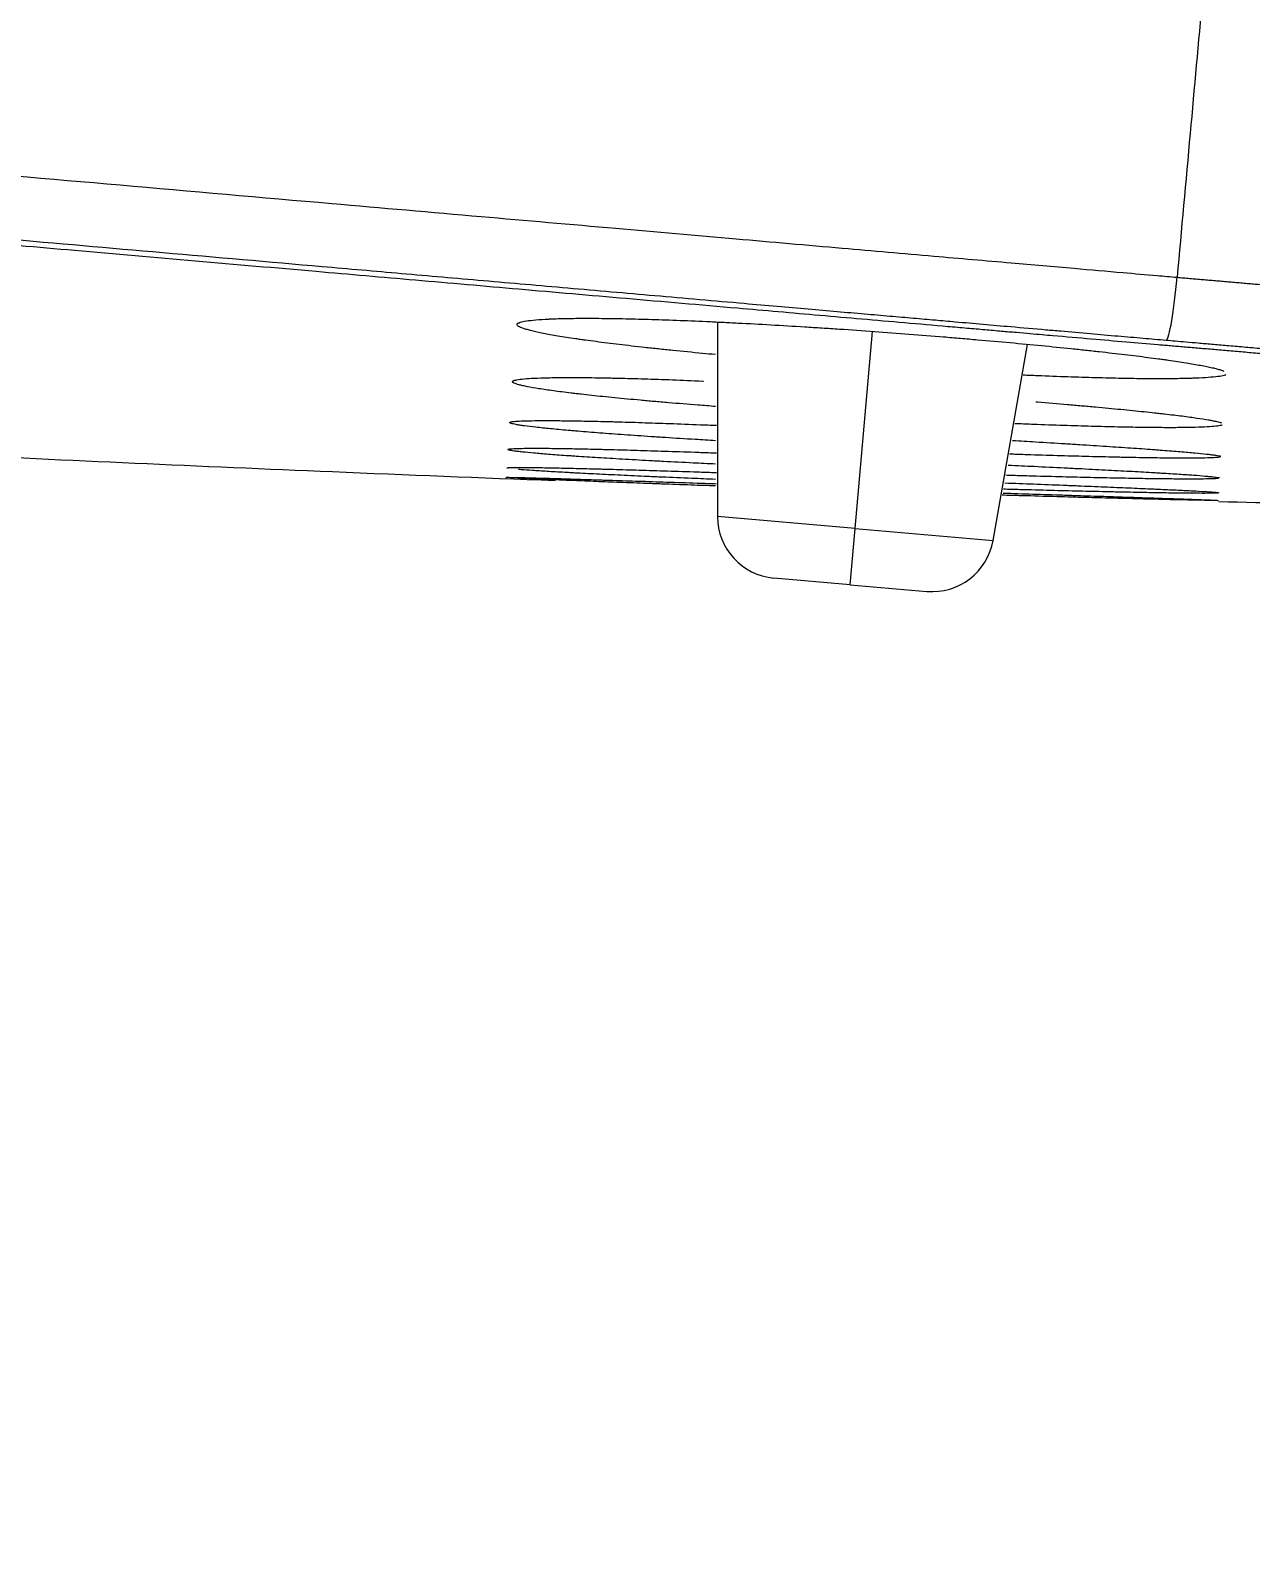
# Model space of a CAD drawing. Header units: millimetres. Extents: x 2433 to 4809, y -10272 to -6912.
# Drawn here: x 4016.07 to 4035.79, y -8031.21 to -8006.41 of the extents above; entities that cross this region are included whole.
import ezdxf

# ---------------------------------------------------------------- set-up
doc = ezdxf.new("R2010")
doc.units = ezdxf.units.MM
doc.layers.add('DIM', color=3, linetype='Continuous', lineweight=13)
doc.styles.add('ARIAL', font='arial.ttf')
doc.dimstyles.get("Standard").update_dxf_attribs({"dimtxt": 15, "dimasz": 15, "dimexe": 0.18, "dimexo": 0.0625, "dimgap": 4, "dimtad": 0, "dimtih": 1, "dimtoh": 1, "dimdec": 1, "dimdsep": 46, "dimtxsty": 'ARIAL', "dimcen": 0, "dimclrd": 3, "dimclre": 3, "dimclrt": 3, "dimadec": 0, "dimazin": 0, "dimtfac": 1, "dimtdec": 1, "dimtofl": 0, "dimtmove": 0, "dimatfit": 3, "dimfxl": 1, "dimtolj": 1, "dimtzin": 0, "dimarcsym": 0})

# ---------------------------------------------------------------- blocks, each defined once
blk = doc.blocks.new('*D39')
at = {"layer": 'Defpoints', "color": 0, "transparency": 16777216}
for p in [(3885.379, -7997.38), (4074.62, -8013.971), (4069.539, -8071.926)]:
    blk.add_point(p, dxfattribs=at)
at = {"layer": 'DIM', "color": 3, "lineweight": -2, "transparency": 16777216}
for p, q in [((3885.374, -7997.443), (3880.283, -8055.515)), ((4074.615, -8014.033), (4069.524, -8072.105)), ((3898.23, -8056.908), (3950.912, -8061.526)), ((4051.608, -8070.354), (3998.926, -8065.736))]:
    blk.add_line(p, q, dxfattribs=at)
at = {"layer": 'DIM', "color": 3, "transparency": 16777216}
for points in [[(3898.492, -8053.919), (3897.968, -8059.896), (3880.299, -8055.336)], [(4051.87, -8067.366), (4051.346, -8073.343), (4069.539, -8071.926)]]:
    blk.add_solid(points, dxfattribs=at)
at = {"layer": 'DIM', "color": 3, "transparency": 16777216, "insert": (3974.919, -8063.631), "char_height": 18, "attachment_point": 5, "style": 'ARIAL'}
blk.add_mtext('\\A1;190', dxfattribs=at)

msp = doc.modelspace()

# ---------------------------------------------------------------- linework, layer by layer
at = {"linetype": 'Continuous', "lineweight": 18, "extrusion": (-1, -2.22045e-16, 0)}
for p, q in [((4027.177, -8011.121), (4027.177, -8014.262)), ((4031.633, -8014.651), (4032.191, -8011.483)), ((4029.325, -8015.366), (4028.09, -8015.258)), ((4029.325, -8015.366), (4030.561, -8015.474))]:
    msp.add_line(p, q, dxfattribs=at)
at = {"linetype": 'Continuous', "lineweight": 13, "extrusion": (-1, -2.22045e-16, 0)}
for p, q in [((4029.405, -8014.457), (4029.684, -8011.271)), ((4029.405, -8014.457), (4027.177, -8014.262)), ((4029.325, -8015.366), (4029.405, -8014.457)), ((4029.405, -8014.457), (4031.633, -8014.651))]:
    msp.add_line(p, q, dxfattribs=at)
at = {"linetype": 'Continuous', "lineweight": 18}
for centre, start, end in [((4028.177, -8014.262), 180, 265), ((4030.648, -8014.478), 265, 350)]:
    msp.add_arc(centre, 1, start, end, dxfattribs=at)
at = {"linetype": 'Continuous', "lineweight": 13}
msp.add_ellipse((4034.51, -8010.423), major_axis=(-0.086, -0.996), ratio=0.095684, start_param=0.063349, end_param=1.605585, dxfattribs=at)
for points, knots in [([(4035.28, -8002.976), (4035.193, -8003.94), (4035.106, -8004.903), (4034.952, -8006.602), (4034.886, -8007.337), (4034.749, -8008.847), (4034.679, -8009.622), (4034.609, -8010.397)], [0, 0, 0, 0, 0.389512, 0.389512, 0.686747, 0.686747, 1, 1, 1, 1]), ([(3979.831, -8005.614), (3979.95, -8005.625), (3980.191, -8005.646), (3980.554, -8005.678), (3980.923, -8005.71), (3981.298, -8005.743), (3981.678, -8005.776), (3982.064, -8005.81), (3982.456, -8005.844), (3982.854, -8005.879), (3983.256, -8005.914), (3983.665, -8005.95), (3984.079, -8005.986), (3984.499, -8006.022), (3984.925, -8006.06), (3985.356, -8006.097), (3985.793, -8006.135), (3986.235, -8006.174), (3986.683, -8006.213), (3987.137, -8006.253), (3987.596, -8006.293), (3988.061, -8006.334), (3988.532, -8006.375), (3989.008, -8006.416), (3989.49, -8006.458), (3989.977, -8006.501), (3990.47, -8006.544), (3990.969, -8006.588), (3991.473, -8006.632), (3991.983, -8006.676), (3992.499, -8006.721), (3993.02, -8006.767), (3994.512, -8006.897), (3996.973, -8007.112), (4000.4, -8007.411), (4003.826, -8007.71), (4007.251, -8008.009), (4010.675, -8008.308), (4014.099, -8008.606), (4017.521, -8008.905), (4020.606, -8009.175), (4023.277, -8009.408), (4025.456, -8009.598), (4027.403, -8009.769), (4029.118, -8009.918), (4030.6, -8010.048), (4031.85, -8010.157), (4032.868, -8010.245), (4033.654, -8010.314), (4034.209, -8010.362), (4034.501, -8010.388), (4034.609, -8010.397)], [0, 0, 0, 0, 0.006523, 0.01315, 0.019879, 0.02671, 0.033645, 0.040682, 0.047822, 0.055065, 0.06241, 0.069859, 0.07741, 0.085063, 0.09282, 0.100679, 0.108641, 0.116706, 0.124874, 0.133144, 0.141518, 0.149993, 0.158572, 0.167254, 0.176038, 0.184925, 0.193915, 0.203007, 0.212202, 0.221501, 0.230901, 0.240405, 0.250011, 0.312506, 0.375001, 0.437497, 0.499992, 0.562492, 0.624993, 0.687494, 0.749995, 0.794089, 0.833939, 0.869547, 0.900912, 0.928034, 0.950913, 0.96955, 0.983943, 0.994093, 1, 1, 1, 1]), ([(4034.431, -8011.418), (4034.307, -8011.408), (4034.048, -8011.385), (4033.64, -8011.35), (4033.196, -8011.311), (4032.808, -8011.277), (4032.378, -8011.24), (4031.81, -8011.19), (4031.214, -8011.138), (4030.69, -8011.092), (4030.338, -8011.061), (4029.956, -8011.028), (4029.545, -8010.992), (4029.104, -8010.954), (4028.633, -8010.912), (4028.132, -8010.869), (4027.306, -8010.796), (4026.177, -8010.698), (4024.771, -8010.575), (4023.406, -8010.456), (4022.082, -8010.34), (4019.496, -8010.114), (4015.831, -8009.794), (4011.275, -8009.397), (4007.217, -8009.042), (4003.618, -8008.728), (4000.684, -8008.472), (3998.372, -8008.27), (3996.577, -8008.113), (3994.95, -8007.971), (3993.311, -8007.828), (3991.684, -8007.686), (3990.217, -8007.557), (3989.061, -8007.457), (3988.164, -8007.378), (3987.349, -8007.307), (3986.529, -8007.235), (3985.714, -8007.164), (3984.931, -8007.096), (3984.261, -8007.037), (3983.691, -8006.988), (3983.254, -8006.949), (3982.933, -8006.921), (3982.709, -8006.902), (3982.496, -8006.883), (3982.294, -8006.866), (3982.104, -8006.849), (3981.926, -8006.833), (3981.758, -8006.819), (3981.602, -8006.805), (3981.437, -8006.791), (3981.264, -8006.776), (3981.083, -8006.76), (3980.914, -8006.745), (3980.758, -8006.731), (3980.613, -8006.719), (3980.497, -8006.709), (3980.406, -8006.701), (3980.339, -8006.695), (3980.273, -8006.689), (3980.21, -8006.683), (3980.149, -8006.678), (3980.089, -8006.673), (3980.031, -8006.668), (3979.973, -8006.663), (3979.916, -8006.658), (3979.858, -8006.653), (3979.8, -8006.648), (3979.761, -8006.644), (3979.742, -8006.643)], [0, 0, 0, 0, 0.006794, 0.014268, 0.022422, 0.031253, 0.035619, 0.046038, 0.062505, 0.06841, 0.07486, 0.081856, 0.089397, 0.097483, 0.106114, 0.115288, 0.125006, 0.151534, 0.177298, 0.202298, 0.226534, 0.250005, 0.344343, 0.427677, 0.500008, 0.566907, 0.624995, 0.66083, 0.693609, 0.723327, 0.749989, 0.783397, 0.812488, 0.830346, 0.846717, 0.861597, 0.87499, 0.891652, 0.906241, 0.917903, 0.92832, 0.937493, 0.941797, 0.945897, 0.949788, 0.95347, 0.95694, 0.9602, 0.963253, 0.9661, 0.968746, 0.972286, 0.975596, 0.978674, 0.981527, 0.984165, 0.986605, 0.987887, 0.989119, 0.990308, 0.991457, 0.992574, 0.993662, 0.994729, 0.995782, 0.996827, 0.997873, 0.998928, 1, 1, 1, 1]), ([(4069.503, -8014.499), (4069.5, -8014.499), (4069.493, -8014.498), (4069.483, -8014.497), (4069.473, -8014.496), (4069.462, -8014.495), (4069.451, -8014.494), (4069.44, -8014.493), (4069.428, -8014.492), (4069.416, -8014.49), (4069.404, -8014.489), (4069.391, -8014.488), (4069.378, -8014.487), (4069.365, -8014.485), (4069.351, -8014.484), (4069.337, -8014.483), (4069.316, -8014.481), (4069.277, -8014.477), (4069.208, -8014.47), (4069.08, -8014.458), (4068.898, -8014.441), (4068.547, -8014.409), (4067.997, -8014.359), (4067.126, -8014.28), (4066.153, -8014.193), (4065.105, -8014.1), (4063.991, -8014.001), (4062.502, -8013.87), (4060.646, -8013.706), (4058.633, -8013.529), (4056.779, -8013.366), (4055.06, -8013.216), (4053.366, -8013.067), (4051.753, -8012.926), (4050.278, -8012.797), (4048.834, -8012.671), (4047.445, -8012.549), (4046.106, -8012.433), (4044.813, -8012.32), (4043.544, -8012.209), (4042.3, -8012.101), (4041.276, -8012.012), (4040.458, -8011.941), (4039.827, -8011.886), (4039.171, -8011.829), (4038.489, -8011.77), (4037.889, -8011.718), (4037.387, -8011.674), (4037.001, -8011.641), (4036.638, -8011.609), (4036.298, -8011.58), (4035.982, -8011.553), (4035.69, -8011.527), (4035.421, -8011.504), (4035.177, -8011.483), (4034.956, -8011.464), (4034.76, -8011.447), (4034.587, -8011.432), (4034.48, -8011.422), (4034.431, -8011.418)], [0, 0, 0, 0, 0.002061, 0.004121, 0.006182, 0.008242, 0.010302, 0.012361, 0.014421, 0.01648, 0.01854, 0.020599, 0.022658, 0.024717, 0.026775, 0.028834, 0.030767, 0.036203, 0.045144, 0.057587, 0.081404, 0.100454, 0.149965, 0.199826, 0.250047, 0.288914, 0.330648, 0.375251, 0.4405, 0.499992, 0.540869, 0.582578, 0.625123, 0.658519, 0.69046, 0.720947, 0.749979, 0.776607, 0.802426, 0.827436, 0.85164, 0.875036, 0.886613, 0.898628, 0.911081, 0.92397, 0.937296, 0.944991, 0.952236, 0.959032, 0.965378, 0.971276, 0.976725, 0.981726, 0.986278, 0.990381, 0.994036, 0.997242, 1, 1, 1, 1])]:
    msp.add_open_spline(points, degree=3, knots=knots, dxfattribs=at)
at = {"linetype": 'Continuous', "lineweight": 18}
for points, knots in [([(3979.735, -8006.732), (3979.776, -8006.736), (3979.856, -8006.743), (3979.976, -8006.753), (3980.096, -8006.764), (3980.217, -8006.774), (3980.339, -8006.785), (3980.463, -8006.796), (3980.601, -8006.808), (3980.752, -8006.821), (3980.917, -8006.835), (3981.088, -8006.85), (3981.263, -8006.866), (3981.464, -8006.883), (3981.693, -8006.903), (3981.952, -8006.926), (3982.228, -8006.95), (3982.521, -8006.975), (3982.83, -8007.002), (3983.169, -8007.032), (3983.542, -8007.064), (3983.954, -8007.1), (3984.396, -8007.139), (3984.877, -8007.18), (3985.399, -8007.226), (3985.968, -8007.276), (3986.61, -8007.331), (3987.334, -8007.394), (3988.15, -8007.466), (3989.041, -8007.543), (3989.917, -8007.62), (3990.771, -8007.694), (3991.597, -8007.766), (3992.479, -8007.843), (3993.574, -8007.938), (3994.917, -8008.055), (3996.544, -8008.197), (3998.331, -8008.352), (4000.087, -8008.505), (4001.797, -8008.654), (4003.444, -8008.798), (4005.21, -8008.952), (4007.396, -8009.142), (4010.076, -8009.376), (4013.319, -8009.658), (4016.895, -8009.97), (4019.923, -8010.233), (4022.317, -8010.442), (4023.988, -8010.587), (4025.722, -8010.738), (4027.12, -8010.86), (4028.164, -8010.951), (4028.835, -8011.01), (4029.516, -8011.069), (4030.206, -8011.129), (4030.773, -8011.179), (4031.206, -8011.216), (4031.496, -8011.242), (4031.762, -8011.265), (4032.005, -8011.286), (4032.225, -8011.305), (4032.421, -8011.322), (4032.751, -8011.351), (4033.204, -8011.39), (4033.771, -8011.439), (4034.131, -8011.47), (4034.302, -8011.484)], [0, 0, 0, 0, 0.00221, 0.004402, 0.006592, 0.008794, 0.011025, 0.013298, 0.015627, 0.018575, 0.021595, 0.024706, 0.027921, 0.031253, 0.035725, 0.040471, 0.045511, 0.050859, 0.056523, 0.062507, 0.069473, 0.076999, 0.085094, 0.09376, 0.103369, 0.113786, 0.125013, 0.138581, 0.153518, 0.169833, 0.187519, 0.201609, 0.216722, 0.232862, 0.250026, 0.276845, 0.306617, 0.339349, 0.375033, 0.403062, 0.433238, 0.465565, 0.500041, 0.553395, 0.612841, 0.678386, 0.750021, 0.779495, 0.81015, 0.841985, 0.875001, 0.887162, 0.899493, 0.911992, 0.92466, 0.937497, 0.943244, 0.948565, 0.953457, 0.957922, 0.961959, 0.965568, 0.968747, 0.980133, 0.990552, 1, 1, 1, 1]), ([(4034.609, -8010.397), (4034.643, -8010.4), (4034.712, -8010.406), (4034.815, -8010.415), (4034.918, -8010.424), (4035.021, -8010.433), (4035.124, -8010.441), (4035.227, -8010.45), (4035.33, -8010.459), (4035.433, -8010.468), (4035.536, -8010.477), (4035.639, -8010.486), (4035.742, -8010.495), (4035.846, -8010.504), (4035.949, -8010.513), (4036.052, -8010.522), (4036.155, -8010.531), (4036.258, -8010.54), (4036.361, -8010.549), (4036.464, -8010.558), (4036.567, -8010.566), (4036.67, -8010.575), (4036.773, -8010.584), (4036.876, -8010.593), (4036.98, -8010.602), (4037.083, -8010.611), (4037.186, -8010.62), (4037.289, -8010.629), (4037.392, -8010.638), (4037.495, -8010.647), (4037.597, -8010.656), (4037.7, -8010.665), (4037.803, -8010.674), (4037.906, -8010.683), (4038.009, -8010.692), (4038.112, -8010.701), (4038.215, -8010.709), (4038.318, -8010.718), (4038.42, -8010.727), (4038.523, -8010.736), (4038.626, -8010.745), (4038.728, -8010.754), (4038.831, -8010.763), (4038.934, -8010.772), (4039.036, -8010.781), (4039.139, -8010.79), (4039.241, -8010.799), (4039.344, -8010.808), (4039.446, -8010.817), (4039.549, -8010.826), (4039.651, -8010.834), (4039.753, -8010.843), (4039.856, -8010.852), (4039.958, -8010.861), (4040.06, -8010.87), (4040.162, -8010.879), (4040.264, -8010.888), (4040.366, -8010.897), (4040.468, -8010.906), (4040.57, -8010.915), (4040.672, -8010.923), (4040.774, -8010.932), (4040.876, -8010.941), (4040.977, -8010.95), (4041.079, -8010.959), (4041.181, -8010.968), (4041.282, -8010.977), (4041.384, -8010.986), (4041.485, -8010.994), (4041.586, -8011.003), (4041.688, -8011.012), (4041.789, -8011.021), (4041.89, -8011.03), (4041.991, -8011.039), (4042.092, -8011.047), (4042.193, -8011.056), (4042.294, -8011.065), (4042.395, -8011.074), (4042.496, -8011.083), (4042.596, -8011.092), (4042.697, -8011.1), (4042.798, -8011.109), (4042.898, -8011.118), (4042.998, -8011.127), (4043.099, -8011.135), (4043.199, -8011.144), (4043.299, -8011.153), (4043.399, -8011.162), (4043.499, -8011.17), (4043.599, -8011.179), (4043.699, -8011.188), (4043.798, -8011.197), (4043.898, -8011.205), (4043.998, -8011.214), (4044.097, -8011.223), (4044.196, -8011.232), (4044.296, -8011.24), (4044.395, -8011.249), (4044.494, -8011.258), (4044.593, -8011.266), (4044.692, -8011.275), (4044.79, -8011.284), (4044.889, -8011.292), (4044.988, -8011.301), (4045.086, -8011.309), (4045.184, -8011.318), (4045.283, -8011.327), (4045.381, -8011.335), (4045.479, -8011.344), (4045.577, -8011.353), (4045.675, -8011.361), (4045.772, -8011.37), (4045.87, -8011.378), (4045.968, -8011.387), (4046.065, -8011.395), (4046.162, -8011.404), (4046.259, -8011.412), (4046.357, -8011.421), (4046.453, -8011.429), (4046.55, -8011.438), (4046.647, -8011.446), (4046.744, -8011.455), (4046.84, -8011.463), (4046.936, -8011.472), (4047.033, -8011.48), (4047.129, -8011.489), (4047.225, -8011.497), (4047.321, -8011.505), (4047.416, -8011.514), (4047.512, -8011.522), (4047.607, -8011.531), (4047.703, -8011.539), (4047.798, -8011.547), (4048.648, -8011.622), (4050.254, -8011.763), (4052.563, -8011.966), (4054.835, -8012.167), (4057.046, -8012.362), (4059.162, -8012.55), (4061.229, -8012.734), (4063.264, -8012.915), (4065.249, -8013.094), (4066.643, -8013.221), (4067.55, -8013.304), (4068.066, -8013.351), (4068.533, -8013.395), (4068.952, -8013.434), (4069.218, -8013.459), (4069.366, -8013.473), (4069.416, -8013.477), (4069.464, -8013.482), (4069.511, -8013.486), (4069.557, -8013.491), (4069.602, -8013.495), (4069.647, -8013.499), (4069.69, -8013.503), (4069.733, -8013.508), (4069.775, -8013.512), (4069.815, -8013.515), (4069.855, -8013.519), (4069.894, -8013.523), (4069.932, -8013.527), (4069.969, -8013.531), (4070.005, -8013.534), (4070.04, -8013.538), (4070.074, -8013.541), (4070.107, -8013.544), (4070.139, -8013.548), (4070.17, -8013.551), (4070.2, -8013.554), (4070.229, -8013.557), (4070.258, -8013.56), (4070.285, -8013.563), (4070.311, -8013.565), (4070.337, -8013.568), (4070.361, -8013.57), (4070.384, -8013.573), (4070.407, -8013.575), (4070.428, -8013.578), (4070.448, -8013.58), (4070.468, -8013.582), (4070.486, -8013.584), (4070.498, -8013.585), (4070.503, -8013.586)], [0, 0, 0, 0, 0.001868, 0.003737, 0.005607, 0.007478, 0.009349, 0.011221, 0.013093, 0.014966, 0.01684, 0.018714, 0.02059, 0.022465, 0.024342, 0.026219, 0.028096, 0.029975, 0.031853, 0.033733, 0.035613, 0.037493, 0.039374, 0.041256, 0.043138, 0.045021, 0.046905, 0.048789, 0.050673, 0.052558, 0.054444, 0.05633, 0.058216, 0.060103, 0.061991, 0.063879, 0.065767, 0.067656, 0.069545, 0.071435, 0.073325, 0.075216, 0.077107, 0.078999, 0.080891, 0.082783, 0.084676, 0.086569, 0.088463, 0.090357, 0.092251, 0.094145, 0.096041, 0.097936, 0.099832, 0.101728, 0.103624, 0.105521, 0.107418, 0.109315, 0.111213, 0.113111, 0.115009, 0.116907, 0.118806, 0.120705, 0.122604, 0.124504, 0.126403, 0.128303, 0.130204, 0.132104, 0.134005, 0.135905, 0.137806, 0.139707, 0.141609, 0.14351, 0.145412, 0.147314, 0.149216, 0.151118, 0.15302, 0.154923, 0.156825, 0.158728, 0.16063, 0.162533, 0.164436, 0.166339, 0.168242, 0.170145, 0.172048, 0.173951, 0.175855, 0.177758, 0.179661, 0.181564, 0.183468, 0.185371, 0.187274, 0.189178, 0.191081, 0.192984, 0.194887, 0.19679, 0.198693, 0.200597, 0.202499, 0.204402, 0.206305, 0.208208, 0.210111, 0.212013, 0.213915, 0.215818, 0.21772, 0.219622, 0.221524, 0.223426, 0.225327, 0.227229, 0.22913, 0.231031, 0.232932, 0.234832, 0.236733, 0.238633, 0.240533, 0.242433, 0.244332, 0.246232, 0.248131, 0.250029, 0.297197, 0.345867, 0.395959, 0.447375, 0.499998, 0.553136, 0.612729, 0.678475, 0.749923, 0.775235, 0.800374, 0.825328, 0.850083, 0.874627, 0.878178, 0.881732, 0.885288, 0.888846, 0.892407, 0.89597, 0.899535, 0.903103, 0.906672, 0.910244, 0.913817, 0.917392, 0.92097, 0.924549, 0.928129, 0.931711, 0.935295, 0.938881, 0.942468, 0.946056, 0.949645, 0.953236, 0.956828, 0.960421, 0.964015, 0.96761, 0.971206, 0.974803, 0.978401, 0.981999, 0.985598, 0.989198, 0.992798, 0.996399, 1, 1, 1, 1]), ([(4027.143, -8011.647), (4027.073, -8011.64), (4027.004, -8011.634), (4026.771, -8011.612), (4026.611, -8011.596), (4026.416, -8011.576), (4026.377, -8011.572), (4026.3, -8011.564), (4026.262, -8011.56), (4026.148, -8011.548), (4026.074, -8011.54), (4025.857, -8011.516), (4025.719, -8011.5), (4025.457, -8011.469), (4025.333, -8011.453), (4025.157, -8011.43), (4025.1, -8011.422), (4025.017, -8011.411), (4024.99, -8011.407), (4024.936, -8011.399), (4024.91, -8011.395), (4024.78, -8011.376), (4024.685, -8011.361), (4024.512, -8011.332), (4024.434, -8011.318), (4024.293, -8011.29), (4024.231, -8011.276), (4024.163, -8011.26), (4024.15, -8011.256), (4024.126, -8011.25), (4024.114, -8011.247), (4024.08, -8011.237), (4024.06, -8011.231), (4024.006, -8011.213), (4023.98, -8011.201), (4023.945, -8011.179), (4023.936, -8011.169), (4023.938, -8011.154), (4023.941, -8011.149), (4023.949, -8011.142), (4023.953, -8011.14), (4023.96, -8011.135), (4023.965, -8011.133), (4023.99, -8011.123), (4024.02, -8011.115), (4024.096, -8011.101), (4024.143, -8011.095), (4024.255, -8011.083), (4024.319, -8011.079), (4024.411, -8011.074), (4024.43, -8011.073), (4024.468, -8011.071), (4024.528, -8011.068), (4024.592, -8011.066), (4024.725, -8011.062), (4024.822, -8011.061), (4025.03, -8011.059), (4025.142, -8011.059), (4025.321, -8011.061), (4025.383, -8011.061), (4025.478, -8011.063), (4025.511, -8011.063), (4025.576, -8011.064), (4025.609, -8011.065), (4025.777, -8011.068), (4025.917, -8011.072), (4026.207, -8011.08), (4026.358, -8011.085), (4026.671, -8011.097), (4026.833, -8011.104), (4027.042, -8011.113), (4027.085, -8011.115), (4027.169, -8011.119), (4027.297, -8011.125), (4027.426, -8011.132), (4027.686, -8011.145), (4028.039, -8011.164), (4028.403, -8011.186), (4028.68, -8011.203), (4028.773, -8011.209), (4028.96, -8011.221), (4029.054, -8011.227), (4029.336, -8011.246), (4029.525, -8011.259), (4029.715, -8011.273)], [0, 0, 0, 0, 0.015138, 0.015138, 0.051614, 0.051614, 0.060733, 0.060733, 0.069852, 0.069852, 0.08809, 0.08809, 0.124567, 0.124567, 0.161043, 0.161043, 0.179281, 0.179281, 0.188401, 0.188401, 0.19752, 0.19752, 0.233996, 0.233996, 0.270472, 0.270472, 0.306949, 0.306949, 0.316068, 0.316068, 0.325187, 0.325187, 0.343425, 0.343425, 0.379902, 0.379902, 0.416378, 0.416378, 0.434616, 0.434616, 0.443735, 0.443735, 0.452854, 0.452854, 0.489331, 0.489331, 0.525807, 0.525807, 0.562283, 0.562283, 0.571403, 0.571403, 0.580522, 0.59876, 0.59876, 0.635236, 0.635236, 0.671713, 0.671713, 0.689951, 0.689951, 0.69907, 0.69907, 0.708189, 0.708189, 0.744665, 0.744665, 0.781142, 0.781142, 0.817618, 0.817618, 0.826737, 0.826737, 0.835856, 0.854094, 0.854094, 0.890571, 0.927047, 0.927047, 0.945285, 0.945285, 0.963524, 0.963524, 1, 1, 1, 1]), ([(4029.715, -8011.273), (4029.904, -8011.287), (4030.092, -8011.301), (4030.465, -8011.33), (4030.651, -8011.344), (4030.926, -8011.367), (4031.018, -8011.375), (4031.154, -8011.386), (4031.2, -8011.39), (4031.291, -8011.398), (4031.336, -8011.402), (4031.562, -8011.421), (4031.738, -8011.437), (4032.083, -8011.469), (4032.252, -8011.485), (4032.58, -8011.517), (4032.741, -8011.533), (4032.936, -8011.553), (4032.975, -8011.557), (4033.052, -8011.566), (4033.09, -8011.57), (4033.203, -8011.582), (4033.277, -8011.59), (4033.494, -8011.614), (4033.632, -8011.63), (4033.894, -8011.661), (4034.018, -8011.676), (4034.195, -8011.699), (4034.252, -8011.707), (4034.335, -8011.718), (4034.362, -8011.722), (4034.416, -8011.729), (4034.442, -8011.733), (4034.572, -8011.751), (4034.666, -8011.765), (4034.84, -8011.793), (4034.919, -8011.807), (4035.059, -8011.833), (4035.122, -8011.846), (4035.203, -8011.864), (4035.228, -8011.87), (4035.273, -8011.882), (4035.293, -8011.888), (4035.332, -8011.9), (4035.35, -8011.906), (4035.365, -8011.912)], [0, 0, 0, 0, 0.068542, 0.068542, 0.137085, 0.137085, 0.171356, 0.171356, 0.188492, 0.188492, 0.205627, 0.205627, 0.27417, 0.27417, 0.342712, 0.342712, 0.411255, 0.411255, 0.42839, 0.42839, 0.445526, 0.445526, 0.479797, 0.479797, 0.54834, 0.54834, 0.616882, 0.616882, 0.651153, 0.651153, 0.668289, 0.668289, 0.685424, 0.685424, 0.753967, 0.753967, 0.822509, 0.822509, 0.891052, 0.891052, 0.925323, 0.925323, 0.959594, 0.959594, 1, 1, 1, 1]), ([(4034.302, -8011.484), (4034.336, -8011.487), (4034.403, -8011.493), (4034.504, -8011.501), (4034.609, -8011.51), (4034.717, -8011.52), (4034.827, -8011.529), (4034.94, -8011.539), (4035.056, -8011.548), (4035.174, -8011.559), (4035.296, -8011.569), (4035.42, -8011.58), (4035.547, -8011.59), (4035.676, -8011.602), (4035.809, -8011.613), (4036.038, -8011.632), (4036.36, -8011.66), (4036.77, -8011.695), (4037.172, -8011.73), (4037.969, -8011.798), (4039.166, -8011.901), (4041.24, -8012.079), (4043.837, -8012.304), (4046.322, -8012.52), (4048.271, -8012.689), (4049.678, -8012.812), (4051.103, -8012.937), (4052.64, -8013.071), (4054.257, -8013.213), (4055.918, -8013.36), (4057.403, -8013.491), (4058.733, -8013.609), (4059.93, -8013.715), (4061.094, -8013.819), (4062.195, -8013.917), (4063.21, -8014.009), (4064.124, -8014.091), (4064.942, -8014.166), (4065.615, -8014.228), (4066.166, -8014.279), (4066.616, -8014.322), (4067.014, -8014.36), (4067.259, -8014.384), (4067.391, -8014.397), (4067.428, -8014.401), (4067.465, -8014.404), (4067.502, -8014.408), (4067.538, -8014.412), (4067.573, -8014.415), (4067.608, -8014.419), (4067.643, -8014.422), (4067.676, -8014.426), (4067.71, -8014.429), (4067.742, -8014.433), (4067.774, -8014.436), (4067.806, -8014.439), (4067.836, -8014.442), (4067.866, -8014.445), (4067.896, -8014.449), (4067.924, -8014.452), (4067.952, -8014.455), (4067.98, -8014.458), (4068.006, -8014.461), (4068.032, -8014.463), (4068.057, -8014.466), (4068.081, -8014.469), (4068.105, -8014.471), (4068.127, -8014.474), (4068.149, -8014.477), (4068.17, -8014.479), (4068.19, -8014.481), (4068.209, -8014.484), (4068.228, -8014.486), (4068.239, -8014.487), (4068.245, -8014.488)], [0, 0, 0, 0, 0.001901, 0.003856, 0.005866, 0.007929, 0.010046, 0.012218, 0.014443, 0.016722, 0.019056, 0.021443, 0.023885, 0.026381, 0.02893, 0.031534, 0.039629, 0.047565, 0.055342, 0.06296, 0.093921, 0.125357, 0.185465, 0.250033, 0.279563, 0.310272, 0.342163, 0.375237, 0.416513, 0.458099, 0.500005, 0.533967, 0.569101, 0.60541, 0.642901, 0.679508, 0.715547, 0.751022, 0.785939, 0.812928, 0.839733, 0.866359, 0.892808, 0.895957, 0.899128, 0.902318, 0.90553, 0.908761, 0.912014, 0.915286, 0.91858, 0.921893, 0.925228, 0.928583, 0.931958, 0.935354, 0.93877, 0.942207, 0.945665, 0.949143, 0.952642, 0.956161, 0.959701, 0.963261, 0.966842, 0.970444, 0.974066, 0.977709, 0.981373, 0.985057, 0.988762, 0.992487, 0.996233, 1, 1, 1, 1]), ([(4027.144, -8012.486), (4027.05, -8012.478), (4026.957, -8012.471), (4026.7, -8012.451), (4026.54, -8012.438), (4026.345, -8012.421), (4026.306, -8012.418), (4026.229, -8012.411), (4026.19, -8012.408), (4026.077, -8012.398), (4026.003, -8012.391), (4025.786, -8012.372), (4025.648, -8012.358), (4025.385, -8012.333), (4025.261, -8012.32), (4025.085, -8012.301), (4025.028, -8012.294), (4024.945, -8012.285), (4024.918, -8012.282), (4024.864, -8012.275), (4024.837, -8012.272), (4024.708, -8012.257), (4024.613, -8012.244), (4024.44, -8012.221), (4024.361, -8012.209), (4024.22, -8012.187), (4024.158, -8012.176), (4024.091, -8012.163), (4024.078, -8012.16), (4024.053, -8012.155), (4024.041, -8012.152), (4024.007, -8012.145), (4023.987, -8012.14), (4023.934, -8012.125), (4023.907, -8012.116), (4023.872, -8012.099), (4023.864, -8012.091), (4023.866, -8012.08), (4023.869, -8012.076), (4023.877, -8012.071), (4023.881, -8012.069), (4023.889, -8012.066), (4023.893, -8012.064), (4023.919, -8012.057), (4023.948, -8012.051), (4024.025, -8012.041), (4024.072, -8012.036), (4024.184, -8012.029), (4024.249, -8012.026), (4024.341, -8012.023), (4024.36, -8012.022), (4024.399, -8012.021), (4024.458, -8012.02), (4024.522, -8012.019), (4024.656, -8012.017), (4024.753, -8012.017), (4024.961, -8012.017), (4025.073, -8012.018), (4025.253, -8012.021), (4025.315, -8012.022), (4025.41, -8012.024), (4025.443, -8012.024), (4025.509, -8012.026), (4025.542, -8012.026), (4025.71, -8012.03), (4025.85, -8012.034), (4026.141, -8012.043), (4026.292, -8012.048), (4026.605, -8012.06), (4026.767, -8012.066), (4026.941, -8012.074), (4026.947, -8012.074), (4026.953, -8012.074)], [0, 0, 0, 0, 0.024696, 0.024696, 0.068955, 0.068955, 0.080019, 0.080019, 0.091084, 0.091084, 0.113213, 0.113213, 0.157472, 0.157472, 0.201731, 0.201731, 0.22386, 0.22386, 0.234924, 0.234924, 0.245989, 0.245989, 0.290248, 0.290248, 0.334506, 0.334506, 0.378765, 0.378765, 0.389829, 0.389829, 0.400894, 0.400894, 0.423023, 0.423023, 0.467282, 0.467282, 0.51154, 0.51154, 0.53367, 0.53367, 0.544734, 0.544734, 0.555799, 0.555799, 0.600058, 0.600058, 0.644316, 0.644316, 0.688575, 0.688575, 0.699639, 0.699639, 0.710704, 0.732833, 0.732833, 0.777092, 0.777092, 0.82135, 0.82135, 0.84348, 0.84348, 0.854544, 0.854544, 0.865609, 0.865609, 0.909867, 0.909867, 0.954126, 0.954126, 0.998385, 0.998385, 1, 1, 1, 1]), ([(4035.399, -8011.972), (4035.395, -8011.974), (4035.39, -8011.976), (4035.365, -8011.985), (4035.336, -8011.992), (4035.259, -8012.004), (4035.212, -8012.009), (4035.101, -8012.019), (4035.037, -8012.023), (4034.945, -8012.027), (4034.926, -8012.028), (4034.887, -8012.029), (4034.828, -8012.032), (4034.764, -8012.033), (4034.63, -8012.036), (4034.534, -8012.037), (4034.325, -8012.038), (4034.214, -8012.038), (4034.034, -8012.037), (4033.972, -8012.036), (4033.877, -8012.035), (4033.844, -8012.034), (4033.779, -8012.033), (4033.745, -8012.032), (4033.578, -8012.029), (4033.438, -8012.026), (4033.147, -8012.018), (4032.996, -8012.013), (4032.683, -8012.003), (4032.521, -8011.997), (4032.311, -8011.988), (4032.269, -8011.986), (4032.191, -8011.983), (4032.154, -8011.982), (4032.118, -8011.98)], [0, 0, 0, 0, 0.023339, 0.023339, 0.116692, 0.116692, 0.210045, 0.210045, 0.303398, 0.303398, 0.326737, 0.326737, 0.350075, 0.396752, 0.396752, 0.490105, 0.490105, 0.583458, 0.583458, 0.630135, 0.630135, 0.653473, 0.653473, 0.676811, 0.676811, 0.770164, 0.770164, 0.863518, 0.863518, 0.956871, 0.956871, 0.980209, 0.980209, 1, 1, 1, 1]), ([(4032.327, -8012.41), (4032.336, -8012.41), (4032.344, -8012.411), (4032.518, -8012.425), (4032.678, -8012.439), (4032.873, -8012.456), (4032.912, -8012.459), (4032.989, -8012.466), (4033.028, -8012.469), (4033.141, -8012.479), (4033.215, -8012.486), (4033.432, -8012.505), (4033.57, -8012.518), (4033.832, -8012.544), (4033.957, -8012.556), (4034.133, -8012.575), (4034.19, -8012.581), (4034.273, -8012.59), (4034.301, -8012.593), (4034.354, -8012.599), (4034.381, -8012.602), (4034.51, -8012.617), (4034.605, -8012.628), (4034.778, -8012.65), (4034.857, -8012.661), (4034.998, -8012.682), (4035.06, -8012.692), (4035.128, -8012.703), (4035.141, -8012.706), (4035.166, -8012.71), (4035.201, -8012.717), (4035.231, -8012.724), (4035.283, -8012.736), (4035.309, -8012.744), (4035.327, -8012.751)], [0, 0, 0, 0, 0.005299, 0.005299, 0.105274, 0.105274, 0.130267, 0.130267, 0.155261, 0.155261, 0.205249, 0.205249, 0.305224, 0.305224, 0.405199, 0.405199, 0.455186, 0.455186, 0.48018, 0.48018, 0.505174, 0.505174, 0.605149, 0.605149, 0.705124, 0.705124, 0.805099, 0.805099, 0.830093, 0.830093, 0.855086, 0.905074, 0.905074, 1, 1, 1, 1]), ([(4027.145, -8013.038), (4027.035, -8013.032), (4026.925, -8013.025), (4026.653, -8013.009), (4026.493, -8012.999), (4026.297, -8012.986), (4026.258, -8012.984), (4026.181, -8012.978), (4026.143, -8012.976), (4026.029, -8012.968), (4025.955, -8012.963), (4025.738, -8012.948), (4025.6, -8012.939), (4025.338, -8012.919), (4025.213, -8012.91), (4025.037, -8012.895), (4024.98, -8012.891), (4024.897, -8012.884), (4024.869, -8012.882), (4024.816, -8012.877), (4024.789, -8012.875), (4024.66, -8012.863), (4024.565, -8012.854), (4024.391, -8012.837), (4024.313, -8012.829), (4024.172, -8012.813), (4024.11, -8012.806), (4024.042, -8012.797), (4024.029, -8012.795), (4024.005, -8012.791), (4023.993, -8012.79), (4023.959, -8012.784), (4023.939, -8012.781), (4023.885, -8012.771), (4023.859, -8012.765), (4023.824, -8012.754), (4023.816, -8012.749), (4023.819, -8012.742), (4023.822, -8012.74), (4023.83, -8012.737), (4023.834, -8012.736), (4023.842, -8012.734), (4023.846, -8012.733), (4023.872, -8012.728), (4023.902, -8012.725), (4023.979, -8012.72), (4024.026, -8012.718), (4024.139, -8012.715), (4024.204, -8012.714), (4024.296, -8012.713), (4024.315, -8012.713), (4024.354, -8012.713), (4024.414, -8012.713), (4024.478, -8012.713), (4024.612, -8012.714), (4024.709, -8012.715), (4024.918, -8012.718), (4025.031, -8012.72), (4025.211, -8012.724), (4025.273, -8012.725), (4025.369, -8012.728), (4025.401, -8012.728), (4025.467, -8012.73), (4025.5, -8012.731), (4025.668, -8012.736), (4025.809, -8012.74), (4026.1, -8012.75), (4026.252, -8012.755), (4026.565, -8012.766), (4026.728, -8012.772), (4026.938, -8012.781), (4026.98, -8012.782), (4027.065, -8012.786), (4027.111, -8012.788), (4027.158, -8012.79), (4027.162, -8012.79)], [0, 0, 0, 0, 0.028176, 0.028176, 0.071324, 0.071324, 0.082111, 0.082111, 0.092898, 0.092898, 0.114472, 0.114472, 0.15762, 0.15762, 0.200768, 0.200768, 0.222342, 0.222342, 0.233129, 0.233129, 0.243916, 0.243916, 0.287064, 0.287064, 0.330212, 0.330212, 0.37336, 0.37336, 0.384147, 0.384147, 0.394934, 0.394934, 0.416508, 0.416508, 0.459657, 0.459657, 0.502805, 0.502805, 0.524379, 0.524379, 0.535166, 0.535166, 0.545953, 0.545953, 0.589101, 0.589101, 0.632249, 0.632249, 0.675397, 0.675397, 0.686184, 0.686184, 0.696971, 0.718545, 0.718545, 0.761693, 0.761693, 0.804841, 0.804841, 0.826415, 0.826415, 0.837202, 0.837202, 0.847989, 0.847989, 0.891137, 0.891137, 0.934285, 0.934285, 0.977434, 0.977434, 0.988221, 0.988221, 0.999008, 1, 1, 1, 1]), ([(4035.337, -8012.787), (4035.336, -8012.787), (4035.336, -8012.787), (4035.332, -8012.788), (4035.328, -8012.79), (4035.303, -8012.796), (4035.273, -8012.801), (4035.197, -8012.809), (4035.149, -8012.813), (4035.038, -8012.819), (4034.973, -8012.821), (4034.881, -8012.824), (4034.862, -8012.824), (4034.823, -8012.825), (4034.764, -8012.826), (4034.7, -8012.827), (4034.566, -8012.828), (4034.469, -8012.828), (4034.26, -8012.827), (4034.148, -8012.826), (4033.968, -8012.823), (4033.907, -8012.822), (4033.811, -8012.82), (4033.778, -8012.82), (4033.712, -8012.819), (4033.679, -8012.818), (4033.511, -8012.814), (4033.371, -8012.811), (4033.08, -8012.803), (4032.929, -8012.798), (4032.615, -8012.788), (4032.453, -8012.782), (4032.243, -8012.774), (4032.201, -8012.772), (4032.116, -8012.769), (4032.058, -8012.767), (4031.999, -8012.765), (4031.984, -8012.764)], [0, 0, 0, 0, 0.000783, 0.000783, 0.023825, 0.023825, 0.115991, 0.115991, 0.208157, 0.208157, 0.300323, 0.300323, 0.323364, 0.323364, 0.346406, 0.392489, 0.392489, 0.484654, 0.484654, 0.57682, 0.57682, 0.622903, 0.622903, 0.645945, 0.645945, 0.668986, 0.668986, 0.761152, 0.761152, 0.853318, 0.853318, 0.945484, 0.945484, 0.968525, 0.968525, 0.991567, 1, 1, 1, 1]), ([(4031.949, -8013.034), (4032.074, -8013.042), (4032.197, -8013.049), (4032.483, -8013.066), (4032.643, -8013.076), (4032.838, -8013.088), (4032.877, -8013.091), (4032.954, -8013.096), (4032.993, -8013.098), (4033.106, -8013.105), (4033.18, -8013.11), (4033.398, -8013.124), (4033.536, -8013.133), (4033.798, -8013.15), (4033.923, -8013.159), (4034.1, -8013.171), (4034.157, -8013.176), (4034.24, -8013.182), (4034.267, -8013.184), (4034.321, -8013.188), (4034.348, -8013.19), (4034.477, -8013.199), (4034.572, -8013.207), (4034.746, -8013.221), (4034.825, -8013.228), (4034.966, -8013.241), (4035.028, -8013.248), (4035.096, -8013.255), (4035.109, -8013.257), (4035.133, -8013.259), (4035.145, -8013.261), (4035.179, -8013.265), (4035.199, -8013.268), (4035.253, -8013.276), (4035.28, -8013.28), (4035.304, -8013.286), (4035.31, -8013.288), (4035.314, -8013.29)], [0, 0, 0, 0, 0.066025, 0.066025, 0.155977, 0.155977, 0.178466, 0.178466, 0.200954, 0.200954, 0.24593, 0.24593, 0.335882, 0.335882, 0.425835, 0.425835, 0.470811, 0.470811, 0.493299, 0.493299, 0.515787, 0.515787, 0.605739, 0.605739, 0.695692, 0.695692, 0.785644, 0.785644, 0.808132, 0.808132, 0.83062, 0.83062, 0.875597, 0.875597, 0.965549, 0.965549, 1, 1, 1, 1]), ([(4011.642, -8013.104), (4012.616, -8013.155), (4015.718, -8013.31), (4020.022, -8013.504), (4023.352, -8013.636), (4024.553, -8013.681)], [0, 0, 0, 0, 0.226361, 0.721064, 1, 1, 1, 1]), ([(4027.146, -8013.417), (4027.024, -8013.411), (4026.904, -8013.405), (4026.621, -8013.391), (4026.46, -8013.383), (4026.265, -8013.372), (4026.226, -8013.37), (4026.149, -8013.366), (4026.111, -8013.364), (4025.997, -8013.358), (4025.923, -8013.354), (4025.706, -8013.341), (4025.568, -8013.333), (4025.305, -8013.318), (4025.181, -8013.31), (4025.005, -8013.298), (4024.948, -8013.295), (4024.865, -8013.289), (4024.837, -8013.287), (4024.784, -8013.284), (4024.757, -8013.282), (4024.628, -8013.273), (4024.533, -8013.266), (4024.36, -8013.252), (4024.281, -8013.245), (4024.14, -8013.233), (4024.078, -8013.227), (4024.011, -8013.22), (4023.998, -8013.219), (4023.974, -8013.216), (4023.962, -8013.214), (4023.928, -8013.21), (4023.908, -8013.208), (4023.855, -8013.2), (4023.828, -8013.196), (4023.794, -8013.187), (4023.786, -8013.184), (4023.789, -8013.178), (4023.792, -8013.177), (4023.8, -8013.175), (4023.804, -8013.174), (4023.812, -8013.172), (4023.817, -8013.172), (4023.843, -8013.169), (4023.873, -8013.167), (4023.951, -8013.163), (4023.998, -8013.162), (4024.111, -8013.16), (4024.176, -8013.16), (4024.269, -8013.16), (4024.288, -8013.16), (4024.327, -8013.16), (4024.387, -8013.161), (4024.452, -8013.161), (4024.586, -8013.163), (4024.684, -8013.164), (4024.893, -8013.168), (4025.006, -8013.17), (4025.186, -8013.174), (4025.248, -8013.176), (4025.344, -8013.178), (4025.377, -8013.179), (4025.443, -8013.181), (4025.476, -8013.182), (4025.645, -8013.186), (4025.785, -8013.19), (4026.078, -8013.199), (4026.229, -8013.204), (4026.543, -8013.214), (4026.706, -8013.219), (4026.916, -8013.227), (4026.958, -8013.228), (4027.043, -8013.231), (4027.097, -8013.233), (4027.15, -8013.235), (4027.161, -8013.235)], [0, 0, 0, 0, 0.030841, 0.030841, 0.073796, 0.073796, 0.084534, 0.084534, 0.095273, 0.095273, 0.11675, 0.11675, 0.159704, 0.159704, 0.202659, 0.202659, 0.224136, 0.224136, 0.234875, 0.234875, 0.245613, 0.245613, 0.288568, 0.288568, 0.331522, 0.331522, 0.374477, 0.374477, 0.385215, 0.385215, 0.395954, 0.395954, 0.417431, 0.417431, 0.460385, 0.460385, 0.50334, 0.50334, 0.524817, 0.524817, 0.535556, 0.535556, 0.546294, 0.546294, 0.589249, 0.589249, 0.632203, 0.632203, 0.675157, 0.675157, 0.685896, 0.685896, 0.696635, 0.718112, 0.718112, 0.761066, 0.761066, 0.804021, 0.804021, 0.825498, 0.825498, 0.836236, 0.836236, 0.846975, 0.846975, 0.889929, 0.889929, 0.932884, 0.932884, 0.975838, 0.975838, 0.986577, 0.986577, 0.997315, 1, 1, 1, 1]), ([(4035.303, -8013.305), (4035.299, -8013.305), (4035.295, -8013.306), (4035.269, -8013.309), (4035.24, -8013.312), (4035.162, -8013.316), (4035.115, -8013.317), (4035.003, -8013.32), (4034.938, -8013.321), (4034.846, -8013.321), (4034.826, -8013.321), (4034.787, -8013.321), (4034.727, -8013.321), (4034.663, -8013.321), (4034.529, -8013.32), (4034.432, -8013.319), (4034.222, -8013.317), (4034.11, -8013.315), (4033.929, -8013.312), (4033.867, -8013.311), (4033.771, -8013.309), (4033.738, -8013.308), (4033.673, -8013.307), (4033.639, -8013.306), (4033.471, -8013.302), (4033.33, -8013.299), (4033.038, -8013.291), (4032.887, -8013.287), (4032.573, -8013.278), (4032.41, -8013.273), (4032.2, -8013.266), (4032.158, -8013.265), (4032.073, -8013.262), (4032.001, -8013.259), (4031.928, -8013.257), (4031.899, -8013.256)], [0, 0, 0, 0, 0.022173, 0.022173, 0.113798, 0.113798, 0.205424, 0.205424, 0.297049, 0.297049, 0.319956, 0.319956, 0.342862, 0.388675, 0.388675, 0.4803, 0.4803, 0.571926, 0.571926, 0.617739, 0.617739, 0.640645, 0.640645, 0.663551, 0.663551, 0.755177, 0.755177, 0.846802, 0.846802, 0.938428, 0.938428, 0.961334, 0.961334, 0.98424, 1, 1, 1, 1]), ([(4023.772, -8013.477), (4023.773, -8013.477), (4023.775, -8013.477), (4023.78, -8013.476), (4023.783, -8013.475), (4023.791, -8013.475), (4023.796, -8013.474), (4023.822, -8013.473), (4023.852, -8013.472), (4023.93, -8013.471), (4023.978, -8013.47), (4024.091, -8013.471), (4024.157, -8013.471), (4024.249, -8013.473), (4024.268, -8013.473), (4024.308, -8013.473), (4024.368, -8013.474), (4024.433, -8013.475), (4024.567, -8013.478), (4024.665, -8013.48), (4024.875, -8013.485), (4024.987, -8013.487), (4025.168, -8013.492), (4025.23, -8013.494), (4025.327, -8013.496), (4025.359, -8013.497), (4025.425, -8013.499), (4025.459, -8013.5), (4025.627, -8013.505), (4025.768, -8013.509), (4026.06, -8013.517), (4026.212, -8013.522), (4026.527, -8013.532), (4026.689, -8013.537), (4026.899, -8013.544), (4026.942, -8013.545), (4027.027, -8013.548), (4027.085, -8013.55), (4027.144, -8013.552), (4027.16, -8013.552)], [0, 0, 0, 0, 0.015487, 0.015487, 0.037676, 0.037676, 0.059865, 0.059865, 0.14862, 0.14862, 0.237374, 0.237374, 0.326129, 0.326129, 0.348318, 0.348318, 0.370507, 0.414884, 0.414884, 0.503639, 0.503639, 0.592394, 0.592394, 0.636771, 0.636771, 0.65896, 0.65896, 0.681148, 0.681148, 0.769903, 0.769903, 0.858658, 0.858658, 0.947413, 0.947413, 0.969602, 0.969602, 0.99179, 1, 1, 1, 1]), ([(4027.147, -8013.664), (4027.017, -8013.659), (4026.889, -8013.653), (4026.599, -8013.641), (4026.438, -8013.634), (4026.243, -8013.626), (4026.204, -8013.624), (4026.127, -8013.621), (4026.089, -8013.619), (4025.975, -8013.614), (4025.901, -8013.61), (4025.684, -8013.6), (4025.546, -8013.594), (4025.283, -8013.581), (4025.159, -8013.575), (4024.983, -8013.566), (4024.926, -8013.563), (4024.843, -8013.559), (4024.815, -8013.557), (4024.762, -8013.554), (4024.735, -8013.553), (4024.606, -8013.546), (4024.511, -8013.54), (4024.338, -8013.53), (4024.259, -8013.525), (4024.119, -8013.516), (4024.057, -8013.511), (4023.99, -8013.506), (4023.977, -8013.505), (4023.962, -8013.504), (4023.96, -8013.504), (4023.958, -8013.504)], [0, 0, 0, 0, 0.084236, 0.084236, 0.194708, 0.194708, 0.222327, 0.222327, 0.249945, 0.249945, 0.305181, 0.305181, 0.415654, 0.415654, 0.526127, 0.526127, 0.581363, 0.581363, 0.608981, 0.608981, 0.6366, 0.6366, 0.747072, 0.747072, 0.857545, 0.857545, 0.968018, 0.968018, 0.995636, 0.995636, 1, 1, 1, 1]), ([(4031.877, -8013.432), (4032.021, -8013.439), (4032.162, -8013.446), (4032.464, -8013.46), (4032.625, -8013.468), (4032.82, -8013.478), (4032.859, -8013.48), (4032.936, -8013.484), (4032.974, -8013.486), (4033.088, -8013.491), (4033.162, -8013.495), (4033.379, -8013.506), (4033.517, -8013.513), (4033.78, -8013.528), (4033.904, -8013.534), (4034.081, -8013.544), (4034.138, -8013.548), (4034.221, -8013.552), (4034.248, -8013.554), (4034.302, -8013.557), (4034.328, -8013.559), (4034.458, -8013.567), (4034.553, -8013.572), (4034.726, -8013.584), (4034.805, -8013.589), (4034.945, -8013.599), (4035.008, -8013.604), (4035.075, -8013.61), (4035.088, -8013.611), (4035.113, -8013.614), (4035.124, -8013.615), (4035.158, -8013.618), (4035.178, -8013.62), (4035.232, -8013.626), (4035.258, -8013.63), (4035.285, -8013.635), (4035.291, -8013.636), (4035.295, -8013.638)], [0, 0, 0, 0, 0.073816, 0.073816, 0.161903, 0.161903, 0.183924, 0.183924, 0.205946, 0.205946, 0.249989, 0.249989, 0.338076, 0.338076, 0.426162, 0.426162, 0.470205, 0.470205, 0.492227, 0.492227, 0.514248, 0.514248, 0.602335, 0.602335, 0.690421, 0.690421, 0.778507, 0.778507, 0.800529, 0.800529, 0.822551, 0.822551, 0.866594, 0.866594, 0.95468, 0.95468, 1, 1, 1, 1]), ([(4023.756, -8013.631), (4023.758, -8013.631), (4023.761, -8013.631), (4023.769, -8013.63), (4023.772, -8013.63), (4023.78, -8013.63), (4023.785, -8013.63), (4023.811, -8013.63), (4023.842, -8013.631), (4023.92, -8013.632), (4023.968, -8013.633), (4024.081, -8013.636), (4024.146, -8013.638), (4024.239, -8013.64), (4024.258, -8013.641), (4024.297, -8013.642), (4024.357, -8013.644), (4024.422, -8013.645), (4024.557, -8013.649), (4024.654, -8013.652), (4024.865, -8013.659), (4024.977, -8013.662), (4025.158, -8013.668), (4025.22, -8013.67), (4025.317, -8013.673), (4025.349, -8013.674), (4025.415, -8013.676), (4025.449, -8013.677), (4025.617, -8013.682), (4025.758, -8013.687), (4026.051, -8013.696), (4026.203, -8013.701), (4026.517, -8013.712), (4026.68, -8013.717), (4026.89, -8013.724), (4026.932, -8013.725), (4027.017, -8013.728), (4027.079, -8013.73), (4027.141, -8013.732), (4027.16, -8013.733)], [0, 0, 0, 0, 0.039174, 0.039174, 0.060795, 0.060795, 0.082416, 0.082416, 0.168898, 0.168898, 0.255381, 0.255381, 0.341864, 0.341864, 0.363485, 0.363485, 0.385106, 0.428347, 0.428347, 0.51483, 0.51483, 0.601313, 0.601313, 0.644555, 0.644555, 0.666176, 0.666176, 0.687796, 0.687796, 0.774279, 0.774279, 0.860762, 0.860762, 0.947245, 0.947245, 0.968866, 0.968866, 0.990487, 1, 1, 1, 1]), ([(4027.147, -8013.77), (4027.014, -8013.765), (4026.882, -8013.761), (4026.589, -8013.75), (4026.428, -8013.744), (4026.233, -8013.737), (4026.194, -8013.736), (4026.117, -8013.733), (4026.078, -8013.731), (4025.965, -8013.727), (4025.89, -8013.724), (4025.673, -8013.716), (4025.535, -8013.711), (4025.273, -8013.701), (4025.149, -8013.696), (4024.972, -8013.689), (4024.915, -8013.686), (4024.832, -8013.683), (4024.805, -8013.682), (4024.751, -8013.68), (4024.725, -8013.678), (4024.595, -8013.673), (4024.501, -8013.669), (4024.327, -8013.662), (4024.249, -8013.658), (4024.108, -8013.652), (4024.046, -8013.649), (4023.979, -8013.646), (4023.966, -8013.645), (4023.952, -8013.644), (4023.949, -8013.644), (4023.947, -8013.644)], [0, 0, 0, 0, 0.086281, 0.086281, 0.196474, 0.196474, 0.224022, 0.224022, 0.25157, 0.25157, 0.306667, 0.306667, 0.416859, 0.416859, 0.527052, 0.527052, 0.582149, 0.582149, 0.609697, 0.609697, 0.637245, 0.637245, 0.747438, 0.747438, 0.857631, 0.857631, 0.967823, 0.967823, 0.995372, 0.995372, 1, 1, 1, 1]), ([(4031.825, -8013.72), (4031.982, -8013.726), (4032.135, -8013.732), (4032.45, -8013.744), (4032.61, -8013.75), (4032.806, -8013.758), (4032.844, -8013.76), (4032.922, -8013.763), (4032.96, -8013.764), (4033.074, -8013.769), (4033.148, -8013.772), (4033.365, -8013.781), (4033.503, -8013.787), (4033.765, -8013.798), (4033.89, -8013.803), (4034.066, -8013.811), (4034.123, -8013.813), (4034.206, -8013.817), (4034.234, -8013.818), (4034.287, -8013.82), (4034.314, -8013.822), (4034.443, -8013.828), (4034.538, -8013.832), (4034.711, -8013.841), (4034.79, -8013.845), (4034.931, -8013.852), (4034.993, -8013.856), (4035.06, -8013.86), (4035.073, -8013.861), (4035.097, -8013.862), (4035.109, -8013.863), (4035.143, -8013.865), (4035.163, -8013.867), (4035.216, -8013.871), (4035.243, -8013.874), (4035.272, -8013.877), (4035.279, -8013.879), (4035.282, -8013.88)], [0, 0, 0, 0, 0.078654, 0.078654, 0.16504, 0.16504, 0.186637, 0.186637, 0.208233, 0.208233, 0.251426, 0.251426, 0.337812, 0.337812, 0.424198, 0.424198, 0.467391, 0.467391, 0.488987, 0.488987, 0.510584, 0.510584, 0.596969, 0.596969, 0.683355, 0.683355, 0.769741, 0.769741, 0.791338, 0.791338, 0.812934, 0.812934, 0.856127, 0.856127, 0.942513, 0.942513, 1, 1, 1, 1]), ([(4035.28, -8013.648), (4035.276, -8013.648), (4035.271, -8013.649), (4035.246, -8013.651), (4035.216, -8013.653), (4035.138, -8013.656), (4035.09, -8013.657), (4034.977, -8013.658), (4034.912, -8013.659), (4034.82, -8013.659), (4034.801, -8013.659), (4034.761, -8013.659), (4034.701, -8013.658), (4034.637, -8013.658), (4034.502, -8013.657), (4034.405, -8013.656), (4034.195, -8013.653), (4034.082, -8013.652), (4033.901, -8013.649), (4033.839, -8013.647), (4033.743, -8013.646), (4033.71, -8013.645), (4033.644, -8013.644), (4033.611, -8013.643), (4033.442, -8013.64), (4033.301, -8013.637), (4033.009, -8013.63), (4032.857, -8013.626), (4032.542, -8013.618), (4032.38, -8013.614), (4032.169, -8013.608), (4032.127, -8013.606), (4032.042, -8013.604), (4031.961, -8013.602), (4031.879, -8013.599), (4031.839, -8013.598)], [0, 0, 0, 0, 0.021927, 0.021927, 0.113101, 0.113101, 0.204275, 0.204275, 0.29545, 0.29545, 0.318243, 0.318243, 0.341037, 0.386624, 0.386624, 0.477799, 0.477799, 0.568973, 0.568973, 0.61456, 0.61456, 0.637354, 0.637354, 0.660147, 0.660147, 0.751322, 0.751322, 0.842496, 0.842496, 0.933671, 0.933671, 0.956464, 0.956464, 0.979258, 1, 1, 1, 1]), ([(4035.255, -8014.005), (4035.251, -8014.005), (4035.247, -8014.005), (4035.221, -8014.005), (4035.191, -8014.005), (4035.113, -8014.003), (4035.065, -8014.003), (4034.952, -8014.001), (4034.886, -8013.999), (4034.794, -8013.997), (4034.774, -8013.997), (4034.735, -8013.996), (4034.675, -8013.995), (4034.61, -8013.994), (4034.475, -8013.991), (4034.377, -8013.988), (4034.167, -8013.983), (4034.054, -8013.981), (4033.873, -8013.976), (4033.811, -8013.974), (4033.714, -8013.972), (4033.682, -8013.971), (4033.616, -8013.969), (4033.582, -8013.969), (4033.413, -8013.964), (4033.272, -8013.961), (4032.98, -8013.953), (4032.828, -8013.949), (4032.513, -8013.94), (4032.35, -8013.935), (4032.139, -8013.929), (4032.097, -8013.928), (4032.012, -8013.926), (4031.922, -8013.923), (4031.831, -8013.921), (4031.783, -8013.919)], [0, 0, 0, 0, 0.021251, 0.021251, 0.112069, 0.112069, 0.202887, 0.202887, 0.293706, 0.293706, 0.31641, 0.31641, 0.339115, 0.384524, 0.384524, 0.475342, 0.475342, 0.566161, 0.566161, 0.61157, 0.61157, 0.634274, 0.634274, 0.656979, 0.656979, 0.747797, 0.747797, 0.838616, 0.838616, 0.929434, 0.929434, 0.952139, 0.952139, 0.974843, 1, 1, 1, 1]), ([(4031.796, -8013.885), (4031.96, -8013.89), (4032.12, -8013.895), (4032.441, -8013.906), (4032.602, -8013.911), (4032.797, -8013.917), (4032.836, -8013.918), (4032.913, -8013.921), (4032.951, -8013.922), (4033.065, -8013.926), (4033.139, -8013.928), (4033.356, -8013.935), (4033.495, -8013.94), (4033.757, -8013.948), (4033.881, -8013.952), (4034.058, -8013.958), (4034.115, -8013.96), (4034.198, -8013.963), (4034.225, -8013.964), (4034.279, -8013.966), (4034.305, -8013.966), (4034.435, -8013.971), (4034.53, -8013.974), (4034.703, -8013.98), (4034.782, -8013.983), (4034.922, -8013.988), (4034.984, -8013.99), (4035.052, -8013.993), (4035.065, -8013.993), (4035.089, -8013.994), (4035.101, -8013.995), (4035.135, -8013.996), (4035.155, -8013.997), (4035.208, -8013.999), (4035.235, -8014), (4035.266, -8014.002), (4035.274, -8014.003), (4035.276, -8014.004)], [0, 0, 0, 0, 0.080766, 0.080766, 0.165649, 0.165649, 0.186869, 0.186869, 0.20809, 0.20809, 0.250531, 0.250531, 0.335414, 0.335414, 0.420297, 0.420297, 0.462738, 0.462738, 0.483959, 0.483959, 0.50518, 0.50518, 0.590062, 0.590062, 0.674945, 0.674945, 0.759828, 0.759828, 0.781048, 0.781048, 0.802269, 0.802269, 0.84471, 0.84471, 0.929593, 0.929593, 1, 1, 1, 1]), ([(4035.263, -8013.885), (4035.259, -8013.885), (4035.255, -8013.886), (4035.229, -8013.887), (4035.199, -8013.888), (4035.121, -8013.889), (4035.073, -8013.889), (4034.96, -8013.889), (4034.895, -8013.888), (4034.802, -8013.888), (4034.783, -8013.887), (4034.744, -8013.887), (4034.683, -8013.886), (4034.619, -8013.886), (4034.484, -8013.884), (4034.386, -8013.882), (4034.176, -8013.879), (4034.063, -8013.877), (4033.882, -8013.873), (4033.82, -8013.872), (4033.723, -8013.87), (4033.691, -8013.869), (4033.625, -8013.868), (4033.591, -8013.867), (4033.423, -8013.864), (4033.282, -8013.86), (4032.989, -8013.854), (4032.837, -8013.85), (4032.522, -8013.842), (4032.359, -8013.838), (4032.149, -8013.832), (4032.107, -8013.831), (4032.022, -8013.829), (4031.934, -8013.826), (4031.846, -8013.824), (4031.8, -8013.822)], [0, 0, 0, 0, 0.0215, 0.0215, 0.112414, 0.112414, 0.203327, 0.203327, 0.29424, 0.29424, 0.316969, 0.316969, 0.339697, 0.385154, 0.385154, 0.476067, 0.476067, 0.56698, 0.56698, 0.612437, 0.612437, 0.635165, 0.635165, 0.657893, 0.657893, 0.748807, 0.748807, 0.83972, 0.83972, 0.930633, 0.930633, 0.953361, 0.953361, 0.97609, 1, 1, 1, 1]), ([(4035.285, -8014.02), (4036.874, -8014.06), (4039.735, -8014.126), (4042.596, -8014.178), (4043.868, -8014.199)], [0, 0, 0, 0, 0.5554, 1, 1, 1, 1])]:
    msp.add_open_spline(points, degree=3, knots=knots, dxfattribs=at)

# ---------------------------------------------------------------- dimensions: what is measured, and where the dimension line sits
at = {"layer": 'DIM', "color": 3}
dim = msp.add_aligned_dim(p1=(3885.379, -7997.38), p2=(4074.62, -8013.971), distance=-58.177, dimstyle='Standard', override={"dimtxt": 18, "dimasz": 18, "dimgap": 5}, dxfattribs=at)
dim.commit()
dim.dimension.update_dxf_attribs({"geometry": '*D39', "text_midpoint": (3974.919, -8063.631)})

doc.saveas('drawing.dxf')
